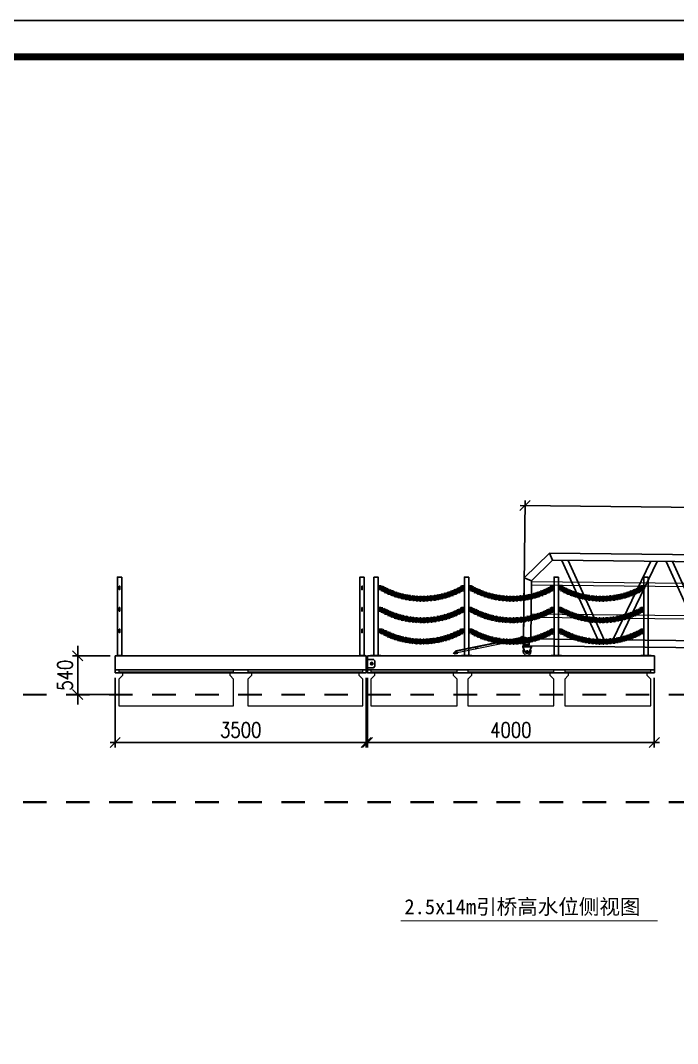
# Model space of a CAD drawing. Extents: x -259369 to -50372, y -155978 to 198088.
# Drawn here: x -96733 to -87575, y 143497 to 157767 of the extents above; entities that cross this region are included whole.
import ezdxf
from ezdxf.enums import TextEntityAlignment as Align

# ---------------------------------------------------------------- set-up
doc = ezdxf.new("R2010")
doc.units = 0
doc.header["$LTSCALE"] = 1000
doc.header["$MEASUREMENT"] = 0
doc.linetypes.add('CENTER', pattern=[2, 1.25, -0.25, 0.25, -0.25])
doc.linetypes.add('CENTER2', pattern=[28.575, 19.05, -3.175, 3.175, -3.175])
for name, color, linetype, lineweight in [('CAXA0', 7, 'Continuous', 70), ('加强板', 140, 'Continuous', 18), ('图框', 7, 'Continuous', 13), ('型材', 7, 'Continuous', 15), ('文本', 3, 'Continuous', 13), ('浮箱', 160, 'Continuous', 20), ('铝斜撑', 241, 'Continuous', 9)]:
    doc.layers.add(name, color=color, linetype=linetype, lineweight=lineweight)
for name, color, linetype in [('hjh350-1200', 170, 'Continuous'), ('标注', 9, 'Continuous'), ('铝横梁', 220, 'Continuous'), ('铝通', 4, 'Continuous')]:
    doc.layers.add(name, color=color, linetype=linetype)
doc.styles.add('HZTXT', font='txtw.shx', dxfattribs={"width": 0.8, "bigfont": 'hztxtw.shx'})
doc.styles.add('宋体', font='')
doc.styles.get('宋体').set_extended_font_data('SimSun')
doc.dimstyles.new('DIM-70', dxfattribs={"dimscale": 70, "dimtxt": 3, "dimasz": 2, "dimexe": 1, "dimexo": 1, "dimgap": 1, "dimtad": 1, "dimdec": 1, "dimdsep": 46, "dimtxsty": 'HZTXT', "dimblk": 'OBLIQUE', "dimcen": 0, "dimdle": 1, "dimclrd": 9, "dimclre": 9, "dimclrt": 2, "dimadec": 1, "dimazin": 0, "dimtfac": 1, "dimtdec": 1, "dimtix": 1, "dimtmove": 2, "dimatfit": 3, "dimldrblk": 'OBLIQUE', "dimfxl": 15, "dimtolj": 1, "dimtzin": 0, "dimarcsym": 1})

# ---------------------------------------------------------------- blocks, each defined once
blk = doc.blocks.new('rgthtyjyuk')
blk.add_lwpolyline([(0, 0), (420, 0), (420, 297), (0, 297)], close=True)
at = {"const_width": 1}
blk.add_lwpolyline([(25, 5), (415, 5), (415, 292), (25, 292)], close=True, dxfattribs=at)
blk = doc.blocks.new('_Oblique')
at = {"color": 0, "linetype": 'ByBlock', "lineweight": -2}
blk.add_line((-0.5, -0.5), (0.5, 0.5), dxfattribs=at)
blk = doc.blocks.new('*D1847')
at = {"color": 9, "lineweight": -2, "transparency": 16777216}
for p, q in [((-95413, 148599), (-95413, 147626)), ((-91913, 148599), (-91913, 147626)), ((-95483, 147696), (-91843, 147696))]:
    blk.add_line(p, q, dxfattribs=at)
at = {"layer": 'Defpoints', "color": 0, "transparency": 16777216}
for p in [(-95413, 148669), (-91913, 148669), (-91913, 147696)]:
    blk.add_point(p, dxfattribs=at)
at = {"color": 9, "lineweight": -2, "transparency": 16777216, "xscale": 140, "yscale": 140, "zscale": 140, "rotation": 180}
blk.add_blockref('_Oblique', (-95413, 147696), dxfattribs=at)
at = {"color": 9, "lineweight": -2, "transparency": 16777216, "xscale": 140, "yscale": 140, "zscale": 140}
blk.add_blockref('_Oblique', (-91913, 147696), dxfattribs=at)
at = {"color": 2, "transparency": 16777216, "insert": (-93663, 147871), "char_height": 210, "attachment_point": 5, "style": 'HZTXT'}
blk.add_mtext('\\A1;3500', dxfattribs=at)
blk = doc.blocks.new('*U1835')
at = {"layer": '浮箱'}
blk.add_lwpolyline([(-600, -250), (600, -250), (600, 120), (550, 170), (550, 220), (600, 220), (600, 250), (-600, 250), (-600, 220), (-550, 220), (-550, 170), (-600, 120)], close=True, dxfattribs=at)
blk.add_lwpolyline([(-550, 220), (550, 220)], dxfattribs=at)
blk = doc.blocks.new('*U1836')
at = {"color": 0, "linetype": 'ByBlock', "lineweight": -2, "transparency": 16777216}
for p in [(0, 0), (1350, 0), (2700, 0)]:
    blk.add_blockref('*U1835', p, dxfattribs=at)
blk = doc.blocks.new('*U1839')
at = {"color": 5, "const_width": 30}
blk.add_lwpolyline([(166, 0), (-166, 0)], dxfattribs=at)
blk = doc.blocks.new('*U1840')
at = {"color": 0, "linetype": 'ByBlock', "lineweight": -2, "transparency": 16777216}
for p in [(0, 0), (600, 0), (1200, 0), (1800, 0), (2400, 0), (3000, 0), (3600, 0), (4200, 0), (4800, 0), (5400, 0), (6000, 0), (6600, 0), (7200, 0), (7800, 0), (8400, 0), (9000, 0), (9600, 0), (10200, 0), (10800, 0), (11400, 0), (12000, 0), (12600, 0)]:
    blk.add_blockref('*U1839', p, dxfattribs=at)
blk = doc.blocks.new('*U1841')
at = {"color": 5, "const_width": 30}
blk.add_lwpolyline([(166, 0), (-166, 0)], dxfattribs=at)
blk = doc.blocks.new('*U1842')
at = {"color": 0, "linetype": 'ByBlock', "lineweight": -2, "transparency": 16777216}
for p in [(0, 0), (600, 0), (1200, 0), (1800, 0), (2400, 0), (3000, 0), (3600, 0), (4200, 0), (4800, 0), (5400, 0), (6000, 0), (6600, 0), (7200, 0), (7800, 0), (8400, 0), (9000, 0), (9600, 0), (10200, 0), (10800, 0), (11400, 0), (12000, 0), (12600, 0), (13200, 0), (13800, 0), (14400, 0), (15000, 0), (15600, 0), (16200, 0), (16800, 0), (17400, 0), (18000, 0), (18600, 0), (19200, 0), (19800, 0), (20400, 0), (21000, 0), (21600, 0), (22200, 0)]:
    blk.add_blockref('*U1841', p, dxfattribs=at)
blk = doc.blocks.new('ZZ-2')
blk.add_lwpolyline([(125607, 24331), (125517, 24331), (125497, 24311), (125497, 24236), (125517, 24216), (125607, 24216)])
blk.add_lwpolyline([(125617, 24211), (125607, 24211), (125607, 24336), (125617, 24336)], close=True)
blk.add_circle((125542, 24274), 18)
at = {"layer": 'Defpoints', "color": 1, "linetype": 'CENTER', "ltscale": 5}
for points in [[(125519, 24274), (125565, 24274)], [(125542, 24297), (125542, 24251)]]:
    blk.add_lwpolyline(points, dxfattribs=at)
at = {"layer": 'Defpoints', "color": 1, "linetype": 'CENTER', "ltscale": 2}
for points in [[(125602, 24311), (125612, 24311), (125622, 24311)], [(125602, 24236), (125612, 24236), (125622, 24236)]]:
    blk.add_lwpolyline(points, dxfattribs=at)
for points in [[(125617, 24302), (125617, 24320), (125607, 24320), (125607, 24302)], [(125617, 24227), (125617, 24245), (125607, 24245), (125607, 24227)]]:
    blk.add_lwpolyline(points, close=True, dxfattribs=at)
blk = doc.blocks.new('A$C32F71815')
at = {"layer": '铝斜撑', "linetype": 'Continuous'}
for p, q in [((3, 20), (0, 20)), ((0, 20), (0, 0)), ((40, 0), (0, 0)), ((3, 20), (3, 3)), ((40, 3), (3, 3)), ((40, 0), (40, 3))]:
    blk.add_line(p, q, dxfattribs=at)
blk = doc.blocks.new('tb')
at = {"lineweight": 0}
h = blk.add_hatch(dxfattribs=at)
h.set_pattern_fill('ANSI31', color=256, scale=0.125, style=0)
h.set_pattern_definition([(45, (-488846.90197, 126237.06756), (-0.2806330038, 0.28063300377), [])])
edge = h.paths.add_edge_path(flags=17)
edge.add_arc((0, 0), 6.5, 0, 360)
edge = h.paths.add_edge_path()
edge.add_arc((0, 0), 10, 0, 360)
for p, q in [((-15, -5), (-15, 15)), ((-15, 15), (943, 15)), ((-10, 10), (-10, -5)), ((942, 10), (-10, 10)), ((942, 10), (982, -16)), ((943, 15), (985, -12)), ((-10, -5), (-15, -5)), ((927, -10), (927, -20)), ((937, -30), (957, -30)), ((941, -23), (953, -23)), ((941, -30), (941, -23)), ((945, -23), (945, -7)), ((950, -23), (950, -7)), ((953, -30), (953, -23)), ((967, -10), (967, -20)), ((982, -16), (985, -12))]:
    blk.add_line(p, q, dxfattribs=at)
for points in [[(14, -10), (14, 10), (927, 10), (927, -10)], [(44, 10), (44, -10), (14, -10), (14, 10)], [(356, 10), (356, -10), (326, -10), (326, 10)], [(668, 10), (668, -10), (638, -10), (638, 10)]]:
    blk.add_lwpolyline(points, close=True, dxfattribs=at)
for radius in [10, 6.5]:
    blk.add_circle((0, 0), radius, dxfattribs=at)
for centre, start, end in [((937, -20), 180, 270), ((957, -20), 270, 0)]:
    blk.add_arc(centre, 10, start, end, dxfattribs=at)
blk.add_blockref('A$C32F71815', (927, -10), dxfattribs=at)
blk = doc.blocks.new('EB')
at = {"layer": '加强板'}
blk.add_lwpolyline([(1337537242, 365767056), (1337537242, 365767006), (1337537257, 365767006), (1337537267, 365767056)], close=True, dxfattribs=at)
at = {"layer": '铝通'}
blk.add_lwpolyline([(1337537285, 365767056, 0.668622), (1337537254, 365767090), (1337537162, 365767061), (1337537162, 365766981), (1337537242, 365766981)], format="xyb", close=True, dxfattribs=at)
blk.add_circle((1337537262, 365767066), 7, dxfattribs=at)
blk = doc.blocks.new('A$C1CD0366B')
at = {"color": 1, "linetype": 'CENTER', "ltscale": 0.52}
for p, q in [((46, 50), (74, 50)), ((60, 36), (60, 64))]:
    blk.add_line(p, q, dxfattribs=at)
blk.add_lwpolyline([(0, 100), (0, 0), (10, 0), (10, 100)], close=True)
blk.add_lwpolyline([(10, 100), (87, 74, -0.315452), (90, 69), (90, 31, -0.315452), (87, 26), (10, 0)], format="xyb")
blk.add_circle((60, 50), 11)
blk = doc.blocks.new('GW-R')
at = {"color": 3, "linetype": 'CENTER2'}
for p, q in [((8398, 1960), (8368, 1960)), ((8383, 1945), (8383, 1975))]:
    blk.add_line(p, q, dxfattribs=at)
at = {"color": 1, "linetype": 'CENTER', "ltscale": 0.52}
for p, q in [((8369, 1960), (8397, 1960)), ((8383, 1974), (8383, 1946))]:
    blk.add_line(p, q, dxfattribs=at)
blk.add_lwpolyline([(8443, 2035), (8323, 2035), (8323, 2025), (8443, 2025)], close=True)
at = {"color": 0}
for points in [[(8360, 1942), (8323, 2025)], [(8406, 1942), (8443, 2025)]]:
    blk.add_lwpolyline(points, dxfattribs=at)
blk.add_lwpolyline([(8406, 1942, -0.317501), (8397, 1935), (8370, 1935, -0.317501), (8360, 1942)], format="xyb")
blk.add_circle((8383, 1960), 9)
blk.add_circle((8383, 1960), 9)
blk.add_arc((8383, 1960), 55, 144.9944, 35.0056)
blk = doc.blocks.new('*U234')
at = {"layer": '铝横梁', "color": 6}
for points in [[(-664, 550), (-151, -550)], [(-576, 550), (-62, -550)], [(576, 550), (62, -550)], [(664, 550), (151, -550)]]:
    blk.add_lwpolyline(points, dxfattribs=at)
blk = doc.blocks.new('*U235')
at = {"layer": '标注', "color": 0, "linetype": 'ByBlock', "lineweight": -2, "transparency": 16777216}
for p in [(0, 0), (1454, 0), (2908, 0), (4362, 0), (5816, 0), (7270, 0), (8724, 0), (10178, 0), (11632, 0)]:
    blk.add_blockref('*U234', p, dxfattribs=at)
blk = doc.blocks.new('ythg')
at = {"layer": '型材', "elevation": 0}
for points in [[(709707, 79355), (723507, 79355), (723507, 79305), (709707, 79305)], [(709707, 78905), (723507, 78905), (723507, 78855), (709707, 78855)]]:
    blk.add_lwpolyline(points, close=True, dxfattribs=at)
at = {"layer": '铝通', "color": 4, "elevation": 0}
for points in [[(723607, 78555), (723607, 79405), (723257, 79755), (709957, 79755), (709607, 79405), (709607, 78555)], [(723507, 78555), (723507, 79364), (723215, 79655), (709998, 79655), (709707, 79364), (709707, 78555)], [(709957, 79755), (709998, 79655)], [(723215, 79655), (723257, 79755)], [(709707, 79364), (709607, 79405)], [(723507, 79364), (723607, 79405)], [(709607, 78555), (723607, 78555), (723607, 78455), (709607, 78455), (709607, 78555)]]:
    blk.add_lwpolyline(points, dxfattribs=at)
at = {"layer": '铝通'}
blk.add_circle((709587, 78560, 0), 7, dxfattribs=at)
blk.add_blockref('GW-R', (701274, 76420, 0))
at = {"layer": '图框', "rotation": 270}
blk.add_blockref('A$C1CD0366B', (723497, 78455, 0), dxfattribs=at)
at = {"layer": '型材', "color": 22, "xscale": -1}
blk.add_blockref('EB', (1338246849, -365688506, 0), dxfattribs=at)
at = {"layer": '型材', "color": 22}
blk.add_blockref('EB', (-1336813636, -365688506, 0), dxfattribs=at)
at = {"layer": '标注', "color": 4, "linetype": 'ByBlock'}
blk.add_blockref('*U235', (710791, 79105, 0), dxfattribs=at)
blk = doc.blocks.new('*U1837')
at = {"layer": '浮箱'}
blk.add_lwpolyline([(-800, -250), (800, -250), (800, 120), (750, 170), (750, 220), (800, 220), (800, 250), (-800, 250), (-800, 220), (-750, 220), (-750, 170), (-800, 120)], close=True, dxfattribs=at)
blk.add_lwpolyline([(-750, 220), (750, 220)], dxfattribs=at)
blk = doc.blocks.new('*U1838')
at = {"color": 0, "linetype": 'ByBlock', "lineweight": -2, "transparency": 16777216}
for p in [(0, 0), (1800, 0)]:
    blk.add_blockref('*U1837', p, dxfattribs=at)
blk = doc.blocks.new('*D1850')
at = {"color": 9, "lineweight": -2, "transparency": 16777216}
for p, q in [((-95936, 148904), (-95936, 149044)), ((-95483, 148904), (-96006, 148904)), ((-95936, 148904), (-95936, 148364)), ((-95483, 148364), (-96006, 148364)), ((-95936, 148364), (-95936, 148224))]:
    blk.add_line(p, q, dxfattribs=at)
at = {"layer": 'Defpoints', "color": 0, "transparency": 16777216}
for p in [(-95413, 148904), (-95936, 148364), (-95413, 148364)]:
    blk.add_point(p, dxfattribs=at)
at = {"color": 9, "lineweight": -2, "transparency": 16777216, "xscale": 140, "yscale": 140, "zscale": 140}
for p, rotation in [((-95936, 148904), 270), ((-95936, 148364), 90)]:
    blk.add_blockref('_Oblique', p, dxfattribs=dict(at, rotation=rotation))
at = {"color": 2, "transparency": 16777216, "insert": (-96111, 148634), "char_height": 210, "attachment_point": 5, "rotation": 90, "style": 'HZTXT'}
blk.add_mtext('\\A1;540', dxfattribs=at)
blk = doc.blocks.new('*D1851')
at = {"color": 9, "lineweight": -2, "transparency": 16777216}
for p, q in [((-91898, 148599), (-91898, 147626)), ((-87898, 148599), (-87898, 147626)), ((-91968, 147696), (-87828, 147696))]:
    blk.add_line(p, q, dxfattribs=at)
at = {"layer": 'Defpoints', "color": 0, "transparency": 16777216}
for p in [(-91898, 148669), (-87898, 148669), (-87898, 147696)]:
    blk.add_point(p, dxfattribs=at)
at = {"color": 9, "lineweight": -2, "transparency": 16777216, "xscale": 140, "yscale": 140, "zscale": 140, "rotation": 180}
blk.add_blockref('_Oblique', (-91898, 147696), dxfattribs=at)
at = {"color": 9, "lineweight": -2, "transparency": 16777216, "xscale": 140, "yscale": 140, "zscale": 140}
blk.add_blockref('_Oblique', (-87898, 147696), dxfattribs=at)
at = {"color": 2, "transparency": 16777216, "insert": (-89898, 147871), "char_height": 210, "attachment_point": 5, "style": 'HZTXT'}
blk.add_mtext('\\A1;4000', dxfattribs=at)
blk = doc.blocks.new('*D1853')
at = {"color": 9, "lineweight": -2, "transparency": 16777216}
for p, q in [((-89770, 151002), (-75631, 150849)), ((-89721, 149112), (-89699, 151071)), ((-75721, 148961), (-75700, 150919))]:
    blk.add_line(p, q, dxfattribs=at)
at = {"layer": 'Defpoints', "color": 0, "transparency": 16777216}
for p in [(-75701, 150849), (-89721, 149042), (-75722, 148891)]:
    blk.add_point(p, dxfattribs=at)
at = {"color": 9, "lineweight": -2, "transparency": 16777216, "xscale": 140, "yscale": 140, "zscale": 140}
for p, rotation in [((-89700, 151001), 179.3802811806178), ((-75701, 150849), 359.3802811806179)]:
    blk.add_blockref('_Oblique', p, dxfattribs=dict(at, rotation=rotation))
at = {"color": 2, "transparency": 16777216, "insert": (-82699, 151100), "char_height": 210, "attachment_point": 5, "rotation": 359.3803, "style": 'HZTXT'}
blk.add_mtext('\\A1;14000', dxfattribs=at)
blk = doc.blocks.new('*U78')
blk.add_lwpolyline([(-25, 25), (-25, -25), (15, -25), (25, -15), (25, 15), (15, 25), (-25, 25)])
blk.add_circle((0, 0), 10)
blk = doc.blocks.new('*U79')
at = {"color": 0, "linetype": 'ByBlock', "lineweight": -2, "transparency": 16777216}
for p in [(0, 600), (0, 300), (0, 0)]:
    blk.add_blockref('*U78', p, dxfattribs=at)
blk = doc.blocks.new('*U76')
blk.add_lwpolyline([(-25, 25), (-25, -25), (15, -25), (25, -15), (25, 15), (15, 25), (-25, 25)])
blk.add_circle((0, 0), 10)
blk = doc.blocks.new('*U77')
at = {"color": 0, "linetype": 'ByBlock', "lineweight": -2, "transparency": 16777216}
for p in [(0, 600), (0, 300), (0, 0)]:
    blk.add_blockref('*U76', p, dxfattribs=at)
blk = doc.blocks.new('LG-LZ')
at = {"color": 7}
for points in [[(1136941, 2514484), (1137081, 2514484), (1137081, 2514478), (1136941, 2514478), (1136941, 2514484)], [(1136955, 2514484), (1136955, 2514478)], [(1136962, 2514489), (1136962, 2514473)], [(1136969, 2514484), (1136969, 2514478)], [(1137053, 2514484), (1137053, 2514478)], [(1137060, 2514489), (1137060, 2514473)], [(1137067, 2514484), (1137067, 2514478)]]:
    blk.add_lwpolyline(points, dxfattribs=at)
at = {"layer": 'hjh350-1200', "color": 6}
blk.add_lwpolyline([(1137041, 2515578), (1136981, 2515578), (1136981, 2514484), (1137041, 2514484)], close=True, dxfattribs=at)
at = {"xscale": -1}
blk.add_blockref('*U77', (1136956, 2514828), dxfattribs=at)
blk.add_blockref('*U79', (1137066, 2514828))
blk = doc.blocks.new('*U251')
at = {"layer": 'CAXA0'}
for p, q in [((23, 14), (36, 14)), ((36, 6), (23, 6)), ((72, 16), (86, 17)), ((86, 9), (73, 8)), ((37, -5), (23, -5)), ((37, -13), (23, -13)), ((87, -2), (73, -3)), ((87, -10), (74, -11))]:
    blk.add_line(p, q, dxfattribs=at)
blk.add_lwpolyline([(72, 6), (40, 5, 1), (40, -3), (72, -2, 1), (72, 6)], format="xyb", dxfattribs=at)
for centre, radius, start, end in [((23, 1), 13.3, 90.9188, 163.4612), ((23, 1), 5.33, 90.9188, 132.3284), ((36, 1), 13.3, 19.6243, 90.9188), ((36, 1), 13.3, 19.6243, 90.9188), ((36, 1), 5.33, 49.5092, 90.9188), ((36, 1), 5.33, 49.5092, 90.9188), ((73, 3), 13.3, 93.1606, 165.703), ((73, 3), 5.33, 93.1606, 134.5702), ((86, 3), 13.3, 20.6182, 93.1606), ((86, 3), 13.3, 20.6182, 93.1606), ((86, 3), 5.33, 51.751, 93.1606), ((86, 3), 5.33, 51.751, 93.1606), ((23, 1), 13.3, 198.3764, 270.9188), ((23, 1), 5.33, 229.5092, 270.9188), ((36, 1), 5.33, 270.9188, 312.3284), ((36, 1), 13.3, 270.9188, 344.7109), ((36, 1), 5.33, 270.9188, 312.3284), ((36, 1), 13.3, 270.9188, 344.7109), ((73, 3), 13.3, 200.6182, 273.1606), ((73, 3), 5.33, 231.751, 273.1606), ((86, 3), 13.3, 273.1606, 345.703), ((86, 3), 13.3, 273.1606, 345.703), ((86, 3), 5.33, 273.1606, 314.5702), ((86, 3), 5.33, 273.1606, 314.5702)]:
    blk.add_arc(centre, radius, start, end, dxfattribs=at)
blk = doc.blocks.new('*U252')
at = {"color": 0, "linetype": 'ByBlock', "lineweight": -2, "transparency": 16777216}
for p, rotation in [((1134147, 2514777), 26.19941489438151), ((1133087, 2514792), 332.1169999690284), ((1133132, 2514770), 334.5752915565449), ((1133178, 2514749), 337.0335831440608), ((1133224, 2514731), 339.4918747315768), ((1133271, 2514714), 341.9501663190929), ((1133319, 2514700), 344.408457906609), ((1133368, 2514687), 346.8667494941251), ((1133417, 2514677), 349.3250410816411), ((1133765, 2514665), 6.533082194252587), ((1133815, 2514671), 8.99137378176869), ((1133864, 2514680), 11.44966536928477), ((1133913, 2514691), 13.90795695680105), ((1133961, 2514704), 16.36624854431703), ((1134008, 2514719), 18.824540131833), ((1134055, 2514736), 21.28283171934912), ((1134102, 2514756), 23.74112330686542), ((1133466, 2514669), 351.783332669157), ((1133516, 2514663), 354.2416242566727), ((1133565, 2514659), 356.699915844189), ((1133615, 2514657), 359.1582074317055), ((1133665, 2514657), 1.616499019220556), ((1133715, 2514660), 4.074790606736444)]:
    blk.add_blockref('*U251', p, dxfattribs=dict(at, rotation=rotation))
blk = doc.blocks.new('*U253')
at = {"layer": 'CAXA0'}
for p, q in [((23, 14), (36, 14)), ((36, 6), (23, 6)), ((72, 16), (86, 17)), ((86, 9), (73, 8)), ((37, -5), (23, -5)), ((37, -13), (23, -13)), ((87, -2), (73, -3)), ((87, -10), (74, -11))]:
    blk.add_line(p, q, dxfattribs=at)
blk.add_lwpolyline([(72, 6), (40, 5, 1), (40, -3), (72, -2, 1), (72, 6)], format="xyb", dxfattribs=at)
for centre, radius, start, end in [((23, 1), 13.3, 90.9188, 163.4612), ((23, 1), 5.33, 90.9188, 132.3284), ((36, 1), 13.3, 19.6243, 90.9188), ((36, 1), 13.3, 19.6243, 90.9188), ((36, 1), 5.33, 49.5092, 90.9188), ((36, 1), 5.33, 49.5092, 90.9188), ((73, 3), 13.3, 93.1606, 165.703), ((73, 3), 5.33, 93.1606, 134.5702), ((86, 3), 13.3, 20.6182, 93.1606), ((86, 3), 13.3, 20.6182, 93.1606), ((86, 3), 5.33, 51.751, 93.1606), ((86, 3), 5.33, 51.751, 93.1606), ((23, 1), 13.3, 198.3764, 270.9188), ((23, 1), 5.33, 229.5092, 270.9188), ((36, 1), 5.33, 270.9188, 312.3284), ((36, 1), 13.3, 270.9188, 344.7109), ((36, 1), 5.33, 270.9188, 312.3284), ((36, 1), 13.3, 270.9188, 344.7109), ((73, 3), 13.3, 200.6182, 273.1606), ((73, 3), 5.33, 231.751, 273.1606), ((86, 3), 13.3, 273.1606, 345.703), ((86, 3), 13.3, 273.1606, 345.703), ((86, 3), 5.33, 273.1606, 314.5702), ((86, 3), 5.33, 273.1606, 314.5702)]:
    blk.add_arc(centre, radius, start, end, dxfattribs=at)
blk = doc.blocks.new('*U241')
at = {"color": 0, "linetype": 'ByBlock', "lineweight": -2, "transparency": 16777216}
for p, rotation in [((1134147, 2514777), 26.19941489438151), ((1133087, 2514792), 332.1169999690284), ((1133132, 2514770), 334.5752915565449), ((1133178, 2514749), 337.0335831440608), ((1133224, 2514731), 339.4918747315768), ((1133271, 2514714), 341.9501663190929), ((1133319, 2514700), 344.408457906609), ((1133368, 2514687), 346.8667494941251), ((1133417, 2514677), 349.3250410816411), ((1133765, 2514665), 6.533082194252587), ((1133815, 2514671), 8.99137378176869), ((1133864, 2514680), 11.44966536928477), ((1133913, 2514691), 13.90795695680105), ((1133961, 2514704), 16.36624854431703), ((1134008, 2514719), 18.824540131833), ((1134055, 2514736), 21.28283171934912), ((1134102, 2514756), 23.74112330686542), ((1133466, 2514669), 351.783332669157), ((1133516, 2514663), 354.2416242566727), ((1133565, 2514659), 356.699915844189), ((1133615, 2514657), 359.1582074317055), ((1133665, 2514657), 1.616499019220556), ((1133715, 2514660), 4.074790606736444)]:
    blk.add_blockref('*U253', p, dxfattribs=dict(at, rotation=rotation))
blk = doc.blocks.new('*U248')
at = {"layer": 'CAXA0'}
for p, q in [((23, 14), (36, 14)), ((36, 6), (23, 6)), ((72, 16), (86, 17)), ((86, 9), (73, 8)), ((37, -5), (23, -5)), ((37, -13), (23, -13)), ((87, -2), (73, -3)), ((87, -10), (74, -11))]:
    blk.add_line(p, q, dxfattribs=at)
blk.add_lwpolyline([(72, 6), (40, 5, 1), (40, -3), (72, -2, 1), (72, 6)], format="xyb", dxfattribs=at)
for centre, radius, start, end in [((23, 1), 13.3, 90.9188, 163.4612), ((23, 1), 5.33, 90.9188, 132.3284), ((36, 1), 13.3, 19.6243, 90.9188), ((36, 1), 13.3, 19.6243, 90.9188), ((36, 1), 5.33, 49.5092, 90.9188), ((36, 1), 5.33, 49.5092, 90.9188), ((73, 3), 13.3, 93.1606, 165.703), ((73, 3), 5.33, 93.1606, 134.5702), ((86, 3), 13.3, 20.6182, 93.1606), ((86, 3), 13.3, 20.6182, 93.1606), ((86, 3), 5.33, 51.751, 93.1606), ((86, 3), 5.33, 51.751, 93.1606), ((23, 1), 13.3, 198.3764, 270.9188), ((23, 1), 5.33, 229.5092, 270.9188), ((36, 1), 5.33, 270.9188, 312.3284), ((36, 1), 13.3, 270.9188, 344.7109), ((36, 1), 5.33, 270.9188, 312.3284), ((36, 1), 13.3, 270.9188, 344.7109), ((73, 3), 13.3, 200.6182, 273.1606), ((73, 3), 5.33, 231.751, 273.1606), ((86, 3), 13.3, 273.1606, 345.703), ((86, 3), 13.3, 273.1606, 345.703), ((86, 3), 5.33, 273.1606, 314.5702), ((86, 3), 5.33, 273.1606, 314.5702)]:
    blk.add_arc(centre, radius, start, end, dxfattribs=at)
blk = doc.blocks.new('*U250')
at = {"color": 0, "linetype": 'ByBlock', "lineweight": -2, "transparency": 16777216}
for p, rotation in [((1134147, 2514777), 26.19941489438151), ((1133087, 2514792), 332.1169999690284), ((1133132, 2514770), 334.5752915565449), ((1133178, 2514749), 337.0335831440608), ((1133224, 2514731), 339.4918747315768), ((1133271, 2514714), 341.9501663190929), ((1133319, 2514700), 344.408457906609), ((1133368, 2514687), 346.8667494941251), ((1133417, 2514677), 349.3250410816411), ((1133765, 2514665), 6.533082194252587), ((1133815, 2514671), 8.99137378176869), ((1133864, 2514680), 11.44966536928477), ((1133913, 2514691), 13.90795695680105), ((1133961, 2514704), 16.36624854431703), ((1134008, 2514719), 18.824540131833), ((1134055, 2514736), 21.28283171934912), ((1134102, 2514756), 23.74112330686542), ((1133466, 2514669), 351.783332669157), ((1133516, 2514663), 354.2416242566727), ((1133565, 2514659), 356.699915844189), ((1133615, 2514657), 359.1582074317055), ((1133665, 2514657), 1.616499019220556), ((1133715, 2514660), 4.074790606736444)]:
    blk.add_blockref('*U248', p, dxfattribs=dict(at, rotation=rotation))
blk = doc.blocks.new('*U238')
at = {"layer": 'CAXA0'}
for p, q in [((23, 14), (36, 14)), ((36, 6), (23, 6)), ((72, 16), (86, 17)), ((86, 9), (73, 8)), ((37, -5), (23, -5)), ((37, -13), (23, -13)), ((87, -2), (73, -3)), ((87, -10), (74, -11))]:
    blk.add_line(p, q, dxfattribs=at)
blk.add_lwpolyline([(72, 6), (40, 5, 1), (40, -3), (72, -2, 1), (72, 6)], format="xyb", dxfattribs=at)
for centre, radius, start, end in [((23, 1), 13.3, 90.9188, 163.4612), ((23, 1), 5.33, 90.9188, 132.3284), ((36, 1), 13.3, 19.6243, 90.9188), ((36, 1), 13.3, 19.6243, 90.9188), ((36, 1), 5.33, 49.5092, 90.9188), ((36, 1), 5.33, 49.5092, 90.9188), ((73, 3), 13.3, 93.1606, 165.703), ((73, 3), 5.33, 93.1606, 134.5702), ((86, 3), 13.3, 20.6182, 93.1606), ((86, 3), 13.3, 20.6182, 93.1606), ((86, 3), 5.33, 51.751, 93.1606), ((86, 3), 5.33, 51.751, 93.1606), ((23, 1), 13.3, 198.3764, 270.9188), ((23, 1), 5.33, 229.5092, 270.9188), ((36, 1), 5.33, 270.9188, 312.3284), ((36, 1), 13.3, 270.9188, 344.7109), ((36, 1), 5.33, 270.9188, 312.3284), ((36, 1), 13.3, 270.9188, 344.7109), ((73, 3), 13.3, 200.6182, 273.1606), ((73, 3), 5.33, 231.751, 273.1606), ((86, 3), 13.3, 273.1606, 345.703), ((86, 3), 13.3, 273.1606, 345.703), ((86, 3), 5.33, 273.1606, 314.5702), ((86, 3), 5.33, 273.1606, 314.5702)]:
    blk.add_arc(centre, radius, start, end, dxfattribs=at)
blk = doc.blocks.new('*U239')
at = {"color": 0, "linetype": 'ByBlock', "lineweight": -2, "transparency": 16777216}
for p, rotation in [((1134147, 2514777), 26.19941489438151), ((1133087, 2514792), 332.1169999690284), ((1133132, 2514770), 334.5752915565449), ((1133178, 2514749), 337.0335831440608), ((1133224, 2514731), 339.4918747315768), ((1133271, 2514714), 341.9501663190929), ((1133319, 2514700), 344.408457906609), ((1133368, 2514687), 346.8667494941251), ((1133417, 2514677), 349.3250410816411), ((1133765, 2514665), 6.533082194252587), ((1133815, 2514671), 8.99137378176869), ((1133864, 2514680), 11.44966536928477), ((1133913, 2514691), 13.90795695680105), ((1133961, 2514704), 16.36624854431703), ((1134008, 2514719), 18.824540131833), ((1134055, 2514736), 21.28283171934912), ((1134102, 2514756), 23.74112330686542), ((1133466, 2514669), 351.783332669157), ((1133516, 2514663), 354.2416242566727), ((1133565, 2514659), 356.699915844189), ((1133615, 2514657), 359.1582074317055), ((1133665, 2514657), 1.616499019220556), ((1133715, 2514660), 4.074790606736444)]:
    blk.add_blockref('*U238', p, dxfattribs=dict(at, rotation=rotation))
blk = doc.blocks.new('*U240')
at = {"layer": 'CAXA0'}
for p, q in [((23, 14), (36, 14)), ((36, 6), (23, 6)), ((72, 16), (86, 17)), ((86, 9), (73, 8)), ((37, -5), (23, -5)), ((37, -13), (23, -13)), ((87, -2), (73, -3)), ((87, -10), (74, -11))]:
    blk.add_line(p, q, dxfattribs=at)
blk.add_lwpolyline([(72, 6), (40, 5, 1), (40, -3), (72, -2, 1), (72, 6)], format="xyb", dxfattribs=at)
for centre, radius, start, end in [((23, 1), 13.3, 90.9188, 163.4612), ((23, 1), 5.33, 90.9188, 132.3284), ((36, 1), 13.3, 19.6243, 90.9188), ((36, 1), 13.3, 19.6243, 90.9188), ((36, 1), 5.33, 49.5092, 90.9188), ((36, 1), 5.33, 49.5092, 90.9188), ((73, 3), 13.3, 93.1606, 165.703), ((73, 3), 5.33, 93.1606, 134.5702), ((86, 3), 13.3, 20.6182, 93.1606), ((86, 3), 13.3, 20.6182, 93.1606), ((86, 3), 5.33, 51.751, 93.1606), ((86, 3), 5.33, 51.751, 93.1606), ((23, 1), 13.3, 198.3764, 270.9188), ((23, 1), 5.33, 229.5092, 270.9188), ((36, 1), 5.33, 270.9188, 312.3284), ((36, 1), 13.3, 270.9188, 344.7109), ((36, 1), 5.33, 270.9188, 312.3284), ((36, 1), 13.3, 270.9188, 344.7109), ((73, 3), 13.3, 200.6182, 273.1606), ((73, 3), 5.33, 231.751, 273.1606), ((86, 3), 13.3, 273.1606, 345.703), ((86, 3), 13.3, 273.1606, 345.703), ((86, 3), 5.33, 273.1606, 314.5702), ((86, 3), 5.33, 273.1606, 314.5702)]:
    blk.add_arc(centre, radius, start, end, dxfattribs=at)
blk = doc.blocks.new('*U244')
at = {"color": 0, "linetype": 'ByBlock', "lineweight": -2, "transparency": 16777216}
for p, rotation in [((1134147, 2514777), 26.19941489438151), ((1133087, 2514792), 332.1169999690284), ((1133132, 2514770), 334.5752915565449), ((1133178, 2514749), 337.0335831440608), ((1133224, 2514731), 339.4918747315768), ((1133271, 2514714), 341.9501663190929), ((1133319, 2514700), 344.408457906609), ((1133368, 2514687), 346.8667494941251), ((1133417, 2514677), 349.3250410816411), ((1133765, 2514665), 6.533082194252587), ((1133815, 2514671), 8.99137378176869), ((1133864, 2514680), 11.44966536928477), ((1133913, 2514691), 13.90795695680105), ((1133961, 2514704), 16.36624854431703), ((1134008, 2514719), 18.824540131833), ((1134055, 2514736), 21.28283171934912), ((1134102, 2514756), 23.74112330686542), ((1133466, 2514669), 351.783332669157), ((1133516, 2514663), 354.2416242566727), ((1133565, 2514659), 356.699915844189), ((1133615, 2514657), 359.1582074317055), ((1133665, 2514657), 1.616499019220556), ((1133715, 2514660), 4.074790606736444)]:
    blk.add_blockref('*U240', p, dxfattribs=dict(at, rotation=rotation))
blk = doc.blocks.new('*U245')
at = {"layer": 'CAXA0'}
for p, q in [((23, 14), (36, 14)), ((36, 6), (23, 6)), ((72, 16), (86, 17)), ((86, 9), (73, 8)), ((37, -5), (23, -5)), ((37, -13), (23, -13)), ((87, -2), (73, -3)), ((87, -10), (74, -11))]:
    blk.add_line(p, q, dxfattribs=at)
blk.add_lwpolyline([(72, 6), (40, 5, 1), (40, -3), (72, -2, 1), (72, 6)], format="xyb", dxfattribs=at)
for centre, radius, start, end in [((23, 1), 13.3, 90.9188, 163.4612), ((23, 1), 5.33, 90.9188, 132.3284), ((36, 1), 13.3, 19.6243, 90.9188), ((36, 1), 13.3, 19.6243, 90.9188), ((36, 1), 5.33, 49.5092, 90.9188), ((36, 1), 5.33, 49.5092, 90.9188), ((73, 3), 13.3, 93.1606, 165.703), ((73, 3), 5.33, 93.1606, 134.5702), ((86, 3), 13.3, 20.6182, 93.1606), ((86, 3), 13.3, 20.6182, 93.1606), ((86, 3), 5.33, 51.751, 93.1606), ((86, 3), 5.33, 51.751, 93.1606), ((23, 1), 13.3, 198.3764, 270.9188), ((23, 1), 5.33, 229.5092, 270.9188), ((36, 1), 5.33, 270.9188, 312.3284), ((36, 1), 13.3, 270.9188, 344.7109), ((36, 1), 5.33, 270.9188, 312.3284), ((36, 1), 13.3, 270.9188, 344.7109), ((73, 3), 13.3, 200.6182, 273.1606), ((73, 3), 5.33, 231.751, 273.1606), ((86, 3), 13.3, 273.1606, 345.703), ((86, 3), 13.3, 273.1606, 345.703), ((86, 3), 5.33, 273.1606, 314.5702), ((86, 3), 5.33, 273.1606, 314.5702)]:
    blk.add_arc(centre, radius, start, end, dxfattribs=at)
blk = doc.blocks.new('*U237')
at = {"color": 0, "linetype": 'ByBlock', "lineweight": -2, "transparency": 16777216}
for p, rotation in [((1134147, 2514777), 26.19941489438151), ((1133087, 2514792), 332.1169999690284), ((1133132, 2514770), 334.5752915565449), ((1133178, 2514749), 337.0335831440608), ((1133224, 2514731), 339.4918747315768), ((1133271, 2514714), 341.9501663190929), ((1133319, 2514700), 344.408457906609), ((1133368, 2514687), 346.8667494941251), ((1133417, 2514677), 349.3250410816411), ((1133765, 2514665), 6.533082194252587), ((1133815, 2514671), 8.99137378176869), ((1133864, 2514680), 11.44966536928477), ((1133913, 2514691), 13.90795695680105), ((1133961, 2514704), 16.36624854431703), ((1134008, 2514719), 18.824540131833), ((1134055, 2514736), 21.28283171934912), ((1134102, 2514756), 23.74112330686542), ((1133466, 2514669), 351.783332669157), ((1133516, 2514663), 354.2416242566727), ((1133565, 2514659), 356.699915844189), ((1133615, 2514657), 359.1582074317055), ((1133665, 2514657), 1.616499019220556), ((1133715, 2514660), 4.074790606736444)]:
    blk.add_blockref('*U245', p, dxfattribs=dict(at, rotation=rotation))
blk = doc.blocks.new('*U249')
at = {"layer": 'CAXA0'}
for p, q in [((23, 14), (36, 14)), ((36, 6), (23, 6)), ((72, 16), (86, 17)), ((86, 9), (73, 8)), ((37, -5), (23, -5)), ((37, -13), (23, -13)), ((87, -2), (73, -3)), ((87, -10), (74, -11))]:
    blk.add_line(p, q, dxfattribs=at)
blk.add_lwpolyline([(72, 6), (40, 5, 1), (40, -3), (72, -2, 1), (72, 6)], format="xyb", dxfattribs=at)
for centre, radius, start, end in [((23, 1), 13.3, 90.9188, 163.4612), ((23, 1), 5.33, 90.9188, 132.3284), ((36, 1), 13.3, 19.6243, 90.9188), ((36, 1), 13.3, 19.6243, 90.9188), ((36, 1), 5.33, 49.5092, 90.9188), ((36, 1), 5.33, 49.5092, 90.9188), ((73, 3), 13.3, 93.1606, 165.703), ((73, 3), 5.33, 93.1606, 134.5702), ((86, 3), 13.3, 20.6182, 93.1606), ((86, 3), 13.3, 20.6182, 93.1606), ((86, 3), 5.33, 51.751, 93.1606), ((86, 3), 5.33, 51.751, 93.1606), ((23, 1), 13.3, 198.3764, 270.9188), ((23, 1), 5.33, 229.5092, 270.9188), ((36, 1), 5.33, 270.9188, 312.3284), ((36, 1), 13.3, 270.9188, 344.7109), ((36, 1), 5.33, 270.9188, 312.3284), ((36, 1), 13.3, 270.9188, 344.7109), ((73, 3), 13.3, 200.6182, 273.1606), ((73, 3), 5.33, 231.751, 273.1606), ((86, 3), 13.3, 273.1606, 345.703), ((86, 3), 13.3, 273.1606, 345.703), ((86, 3), 5.33, 273.1606, 314.5702), ((86, 3), 5.33, 273.1606, 314.5702)]:
    blk.add_arc(centre, radius, start, end, dxfattribs=at)
blk = doc.blocks.new('*U242')
at = {"color": 0, "linetype": 'ByBlock', "lineweight": -2, "transparency": 16777216}
for p, rotation in [((1134147, 2514777), 26.19941489438151), ((1133087, 2514792), 332.1169999690284), ((1133132, 2514770), 334.5752915565449), ((1133178, 2514749), 337.0335831440608), ((1133224, 2514731), 339.4918747315768), ((1133271, 2514714), 341.9501663190929), ((1133319, 2514700), 344.408457906609), ((1133368, 2514687), 346.8667494941251), ((1133417, 2514677), 349.3250410816411), ((1133765, 2514665), 6.533082194252587), ((1133815, 2514671), 8.99137378176869), ((1133864, 2514680), 11.44966536928477), ((1133913, 2514691), 13.90795695680105), ((1133961, 2514704), 16.36624854431703), ((1134008, 2514719), 18.824540131833), ((1134055, 2514736), 21.28283171934912), ((1134102, 2514756), 23.74112330686542), ((1133466, 2514669), 351.783332669157), ((1133516, 2514663), 354.2416242566727), ((1133565, 2514659), 356.699915844189), ((1133615, 2514657), 359.1582074317055), ((1133665, 2514657), 1.616499019220556), ((1133715, 2514660), 4.074790606736444)]:
    blk.add_blockref('*U249', p, dxfattribs=dict(at, rotation=rotation))
blk = doc.blocks.new('*U243')
at = {"layer": 'CAXA0'}
for p, q in [((23, 14), (36, 14)), ((36, 6), (23, 6)), ((72, 16), (86, 17)), ((86, 9), (73, 8)), ((37, -5), (23, -5)), ((37, -13), (23, -13)), ((87, -2), (73, -3)), ((87, -10), (74, -11))]:
    blk.add_line(p, q, dxfattribs=at)
blk.add_lwpolyline([(72, 6), (40, 5, 1), (40, -3), (72, -2, 1), (72, 6)], format="xyb", dxfattribs=at)
for centre, radius, start, end in [((23, 1), 13.3, 90.9188, 163.4612), ((23, 1), 5.33, 90.9188, 132.3284), ((36, 1), 13.3, 19.6243, 90.9188), ((36, 1), 13.3, 19.6243, 90.9188), ((36, 1), 5.33, 49.5092, 90.9188), ((36, 1), 5.33, 49.5092, 90.9188), ((73, 3), 13.3, 93.1606, 165.703), ((73, 3), 5.33, 93.1606, 134.5702), ((86, 3), 13.3, 20.6182, 93.1606), ((86, 3), 13.3, 20.6182, 93.1606), ((86, 3), 5.33, 51.751, 93.1606), ((86, 3), 5.33, 51.751, 93.1606), ((23, 1), 13.3, 198.3764, 270.9188), ((23, 1), 5.33, 229.5092, 270.9188), ((36, 1), 5.33, 270.9188, 312.3284), ((36, 1), 13.3, 270.9188, 344.7109), ((36, 1), 5.33, 270.9188, 312.3284), ((36, 1), 13.3, 270.9188, 344.7109), ((73, 3), 13.3, 200.6182, 273.1606), ((73, 3), 5.33, 231.751, 273.1606), ((86, 3), 13.3, 273.1606, 345.703), ((86, 3), 13.3, 273.1606, 345.703), ((86, 3), 5.33, 273.1606, 314.5702), ((86, 3), 5.33, 273.1606, 314.5702)]:
    blk.add_arc(centre, radius, start, end, dxfattribs=at)
blk = doc.blocks.new('*U246')
at = {"color": 0, "linetype": 'ByBlock', "lineweight": -2, "transparency": 16777216}
for p, rotation in [((1134147, 2514777), 26.19941489438151), ((1133087, 2514792), 332.1169999690284), ((1133132, 2514770), 334.5752915565449), ((1133178, 2514749), 337.0335831440608), ((1133224, 2514731), 339.4918747315768), ((1133271, 2514714), 341.9501663190929), ((1133319, 2514700), 344.408457906609), ((1133368, 2514687), 346.8667494941251), ((1133417, 2514677), 349.3250410816411), ((1133765, 2514665), 6.533082194252587), ((1133815, 2514671), 8.99137378176869), ((1133864, 2514680), 11.44966536928477), ((1133913, 2514691), 13.90795695680105), ((1133961, 2514704), 16.36624854431703), ((1134008, 2514719), 18.824540131833), ((1134055, 2514736), 21.28283171934912), ((1134102, 2514756), 23.74112330686542), ((1133466, 2514669), 351.783332669157), ((1133516, 2514663), 354.2416242566727), ((1133565, 2514659), 356.699915844189), ((1133615, 2514657), 359.1582074317055), ((1133665, 2514657), 1.616499019220556), ((1133715, 2514660), 4.074790606736444)]:
    blk.add_blockref('*U243', p, dxfattribs=dict(at, rotation=rotation))
blk = doc.blocks.new('*U247')
at = {"layer": 'CAXA0'}
for p, q in [((23, 14), (36, 14)), ((36, 6), (23, 6)), ((72, 16), (86, 17)), ((86, 9), (73, 8)), ((37, -5), (23, -5)), ((37, -13), (23, -13)), ((87, -2), (73, -3)), ((87, -10), (74, -11))]:
    blk.add_line(p, q, dxfattribs=at)
blk.add_lwpolyline([(72, 6), (40, 5, 1), (40, -3), (72, -2, 1), (72, 6)], format="xyb", dxfattribs=at)
for centre, radius, start, end in [((23, 1), 13.3, 90.9188, 163.4612), ((23, 1), 5.33, 90.9188, 132.3284), ((36, 1), 13.3, 19.6243, 90.9188), ((36, 1), 13.3, 19.6243, 90.9188), ((36, 1), 5.33, 49.5092, 90.9188), ((36, 1), 5.33, 49.5092, 90.9188), ((73, 3), 13.3, 93.1606, 165.703), ((73, 3), 5.33, 93.1606, 134.5702), ((86, 3), 13.3, 20.6182, 93.1606), ((86, 3), 13.3, 20.6182, 93.1606), ((86, 3), 5.33, 51.751, 93.1606), ((86, 3), 5.33, 51.751, 93.1606), ((23, 1), 13.3, 198.3764, 270.9188), ((23, 1), 5.33, 229.5092, 270.9188), ((36, 1), 5.33, 270.9188, 312.3284), ((36, 1), 13.3, 270.9188, 344.7109), ((36, 1), 5.33, 270.9188, 312.3284), ((36, 1), 13.3, 270.9188, 344.7109), ((73, 3), 13.3, 200.6182, 273.1606), ((73, 3), 5.33, 231.751, 273.1606), ((86, 3), 13.3, 273.1606, 345.703), ((86, 3), 13.3, 273.1606, 345.703), ((86, 3), 5.33, 273.1606, 314.5702), ((86, 3), 5.33, 273.1606, 314.5702)]:
    blk.add_arc(centre, radius, start, end, dxfattribs=at)
blk = doc.blocks.new('*U254')
at = {"color": 0, "linetype": 'ByBlock', "lineweight": -2, "transparency": 16777216}
for p, rotation in [((1134147, 2514777), 26.19941489438151), ((1133087, 2514792), 332.1169999690284), ((1133132, 2514770), 334.5752915565449), ((1133178, 2514749), 337.0335831440608), ((1133224, 2514731), 339.4918747315768), ((1133271, 2514714), 341.9501663190929), ((1133319, 2514700), 344.408457906609), ((1133368, 2514687), 346.8667494941251), ((1133417, 2514677), 349.3250410816411), ((1133765, 2514665), 6.533082194252587), ((1133815, 2514671), 8.99137378176869), ((1133864, 2514680), 11.44966536928477), ((1133913, 2514691), 13.90795695680105), ((1133961, 2514704), 16.36624854431703), ((1134008, 2514719), 18.824540131833), ((1134055, 2514736), 21.28283171934912), ((1134102, 2514756), 23.74112330686542), ((1133466, 2514669), 351.783332669157), ((1133516, 2514663), 354.2416242566727), ((1133565, 2514659), 356.699915844189), ((1133615, 2514657), 359.1582074317055), ((1133665, 2514657), 1.616499019220556), ((1133715, 2514660), 4.074790606736444)]:
    blk.add_blockref('*U247', p, dxfattribs=dict(at, rotation=rotation))
blk = doc.blocks.new('*U81')
blk.add_lwpolyline([(-25, 25), (-25, -25), (15, -25), (25, -15), (25, 15), (15, 25), (-25, 25)])
blk.add_circle((0, 0), 10)
blk = doc.blocks.new('*U82')
at = {"color": 0, "linetype": 'ByBlock', "lineweight": -2, "transparency": 16777216}
for p in [(0, 600), (0, 300), (0, 0)]:
    blk.add_blockref('*U81', p, dxfattribs=at)
blk = doc.blocks.new('LG-DB-LZ')
at = {"color": 7}
for points in [[(1142793, 2514484), (1142933, 2514484), (1142933, 2514478), (1142793, 2514478), (1142793, 2514484)], [(1142807, 2514484), (1142807, 2514478)], [(1142814, 2514489), (1142814, 2514473)], [(1142821, 2514484), (1142821, 2514478)], [(1142905, 2514484), (1142905, 2514478)], [(1142912, 2514489), (1142912, 2514473)], [(1142919, 2514484), (1142919, 2514478)]]:
    blk.add_lwpolyline(points, dxfattribs=at)
at = {"layer": 'hjh350-1200', "color": 6}
blk.add_lwpolyline([(1142893, 2515578), (1142833, 2515578), (1142833, 2514484), (1142893, 2514484)], close=True, dxfattribs=at)
at = {"xscale": -1}
blk.add_blockref('*U82', (1142808, 2514828), dxfattribs=at)
blk = doc.blocks.new('DGREXD')
for centre in [(659417, 100251), (660666, 100251), (661917, 100251), (659417, 99951), (660667, 99951), (661916, 99951), (659413, 99654), (660667, 99651), (661916, 99651)]:
    blk.add_arc(centre, 1165, 240.2493, 296.0153)
at = {"xscale": -1}
blk.add_blockref('LG-DB-LZ', (1801633, -2416189), dxfattribs=at)
for name, p in [('LG-LZ', (-476977, -2416189)), ('LG-LZ', (-475727, -2416189)), ('LG-DB-LZ', (-480329, -2416189))]:
    blk.add_blockref(name, p)
at = {"rotation": 358.1322842162513}
for name, p in [('*U250', (-555609, -2377287)), ('*U239', (-554360, -2377287)), ('*U242', (-553109, -2377287)), ('*U241', (-555609, -2377587)), ('*U244', (-554359, -2377587)), ('*U246', (-553110, -2377587)), ('*U252', (-555613, -2377884)), ('*U237', (-554359, -2377887)), ('*U254', (-553110, -2377887))]:
    blk.add_blockref(name, p, dxfattribs=at)
blk = doc.blocks.new('*U1843')
for points in [[(-3, 427), (3, 427), (3, 377), (-3, 377)], [(-3, 127), (3, 127), (3, 77), (-3, 77)], [(-3, -173), (3, -173), (3, -223), (-3, -223)]]:
    blk.add_lwpolyline(points, close=True)
at = {"color": 7}
for points in [[(-40, -541), (40, -541), (40, -547), (-40, -547), (-40, -541)], [(-7, -541), (-7, -547)], [(0, -536), (0, -552)], [(7, -541), (7, -547)]]:
    blk.add_lwpolyline(points, dxfattribs=at)
at = {"layer": 'hjh350-1200', "color": 6}
blk.add_lwpolyline([(30, 552), (-30, 552), (-30, -541), (30, -541)], close=True, dxfattribs=at)
blk = doc.blocks.new('*U1844')
at = {"color": 0, "linetype": 'ByBlock', "lineweight": -2, "transparency": 16777216}
for p in [(0, 0), (3380, 0)]:
    blk.add_blockref('*U1843', p, dxfattribs=at)

msp = doc.modelspace()

# ---------------------------------------------------------------- linework, layer by layer
at = {"color": 3}
for points in [[(-95412.54, 148904.27), (-91912.59, 148904.27), (-91912.59, 148668.77), (-95412.54, 148668.77)], [(-91897.59, 148904.26), (-87897.63, 148904.26), (-87897.63, 148668.77), (-91897.59, 148668.77)]]:
    msp.add_lwpolyline(points, close=True, dxfattribs=at)
for points in [[(-95412.54, 148709.25), (-91912.59, 148709.25)], [(-91897.59, 148709.25), (-87897.63, 148709.25)]]:
    msp.add_lwpolyline(points, dxfattribs=at)
at = {"layer": '文本', "const_width": 15.19}
msp.add_lwpolyline([(-91435.83, 145207.9), (-87850.6, 145207.9)], dxfattribs=at)

# ---------------------------------------------------------------- block references
at = {"xscale": 101.4564080218939, "yscale": 101.4564080218939, "zscale": 101.4564080218939}
msp.add_blockref('rgthtyjyuk', (-107259.13, 127634.06), dxfattribs=at)
at = {"rotation": 359.3802811806179}
msp.add_blockref('ythg', (-800135.23, 78266.73, 0), dxfattribs=at)
for name, p in [('*U1844', (-95352.54, 149451.76)), ('DGREXD', (-750549.72, 50614.88)), ('*U1838', (-94562.28, 148459.39)), ('*U1836', (-91247.63, 148459.39)), ('*U1842', (-98333.31, 148364.31)), ('*U1840', (-98333.31, 146864.31))]:
    msp.add_blockref(name, p)
at = {"xscale": -1, "rotation": 11.54607630109346}
msp.add_blockref('tb', (-89740.2, 149147.29), dxfattribs=at)
at = {"xscale": -1}
msp.add_blockref('ZZ-2', (33704.84, 124522.71), dxfattribs=at)

# ---------------------------------------------------------------- texts
at = {"layer": '文本', "style": '宋体'}
msp.add_text('2.5x14m引桥高水位侧视图', height=210, dxfattribs=at).set_placement((-91382.2, 145405.6), align=Align.MIDDLE_LEFT)

# ---------------------------------------------------------------- dimensions: what is measured, and where the dimension line sits
dim = msp.add_aligned_dim(p1=(-89721.34, 149042.08), p2=(-75722.16, 148890.66), distance=1958.78, dimstyle='DIM-70')
dim.commit()
dim.dimension.update_dxf_attribs({"geometry": '*D1853', "text_midpoint": (-82698.67, 151100.03)})
dim = msp.add_linear_dim(base=(-95935.97, 148364.31), p1=(-95412.54, 148904.27), p2=(-95412.54, 148364.31), angle=90, dimstyle='DIM-70')
dim.commit()
dim.dimension.update_dxf_attribs({"geometry": '*D1850', "text_midpoint": (-96110.97, 148634.29)})
for base, p1, p2, picture, middle in [((-91912.5865, 147696.4664), (-95412.5391, 148668.7736), (-91912.5865, 148668.7736), '*D1847', (-93662.5628, 147871.4664)), ((-87897.63, 147696.47), (-91897.59, 148668.77), (-87897.63, 148668.77), '*D1851', (-89897.61, 147871.47))]:
    dim = msp.add_linear_dim(base=base, p1=p1, p2=p2, dimstyle='DIM-70')
    dim.commit()
    dim.dimension.update_dxf_attribs({"geometry": picture, "text_midpoint": middle})

doc.saveas('drawing.dxf')
